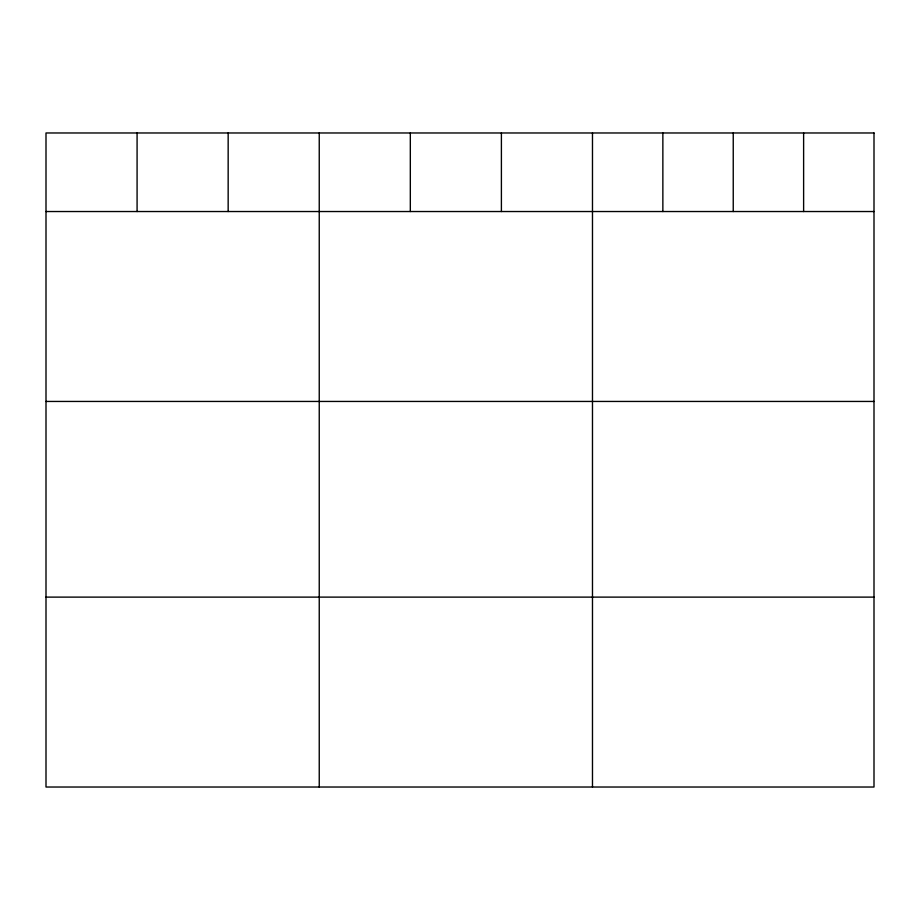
<?xml version="1.0" encoding="UTF-8"?>
<svg xmlns="http://www.w3.org/2000/svg" width="920" height="920" viewBox="0 0 920 920"><rect width="100%" height="100%" fill="white"/><g stroke="black" fill="none" stroke-linecap="round" stroke-linejoin="round"><path stroke-width="1.38" d="M46 211.531L874 211.531M46 401.442L874 401.442M46 597.115L874 597.115M803.62 132.974L803.62 211.531M733.24 132.974L733.24 211.531M662.86 132.974L662.86 211.531M592.48 132.974L592.48 787.025M501.4 132.974L501.4 211.531M410.32 132.974L410.32 211.531M319.24 132.974L319.24 787.025M228.16 132.974L228.16 211.531M137.08 132.974L137.08 211.531M874 132.974L46 132.974L46 787.025L874 787.025L874 132.974"/></g></svg>
